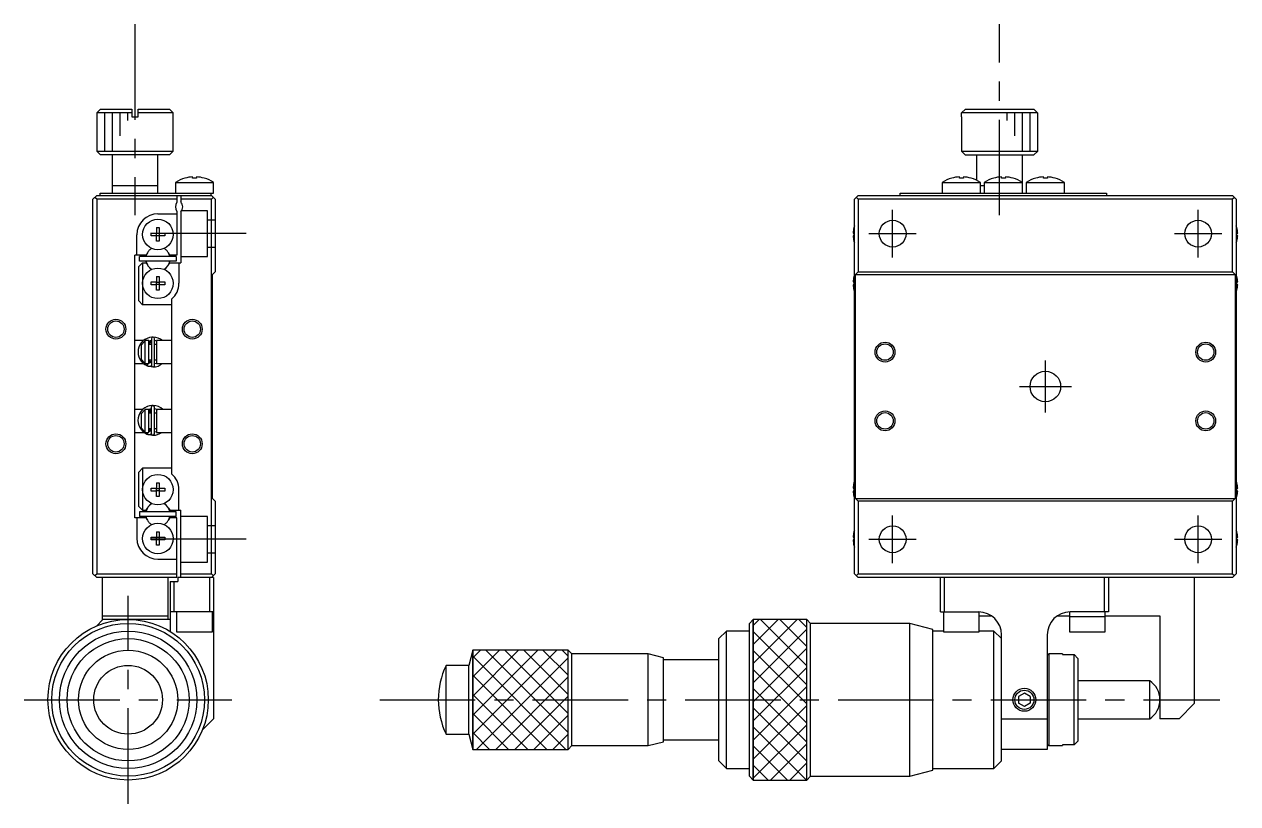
# Model space of a CAD drawing. Extents: x 5 to 400, y 5 to 228.
# Drawn here: x 241 to 400, y 81.9 to 183.9 of the extents above; entities that cross this region are included whole.
import ezdxf

# ---------------------------------------------------------------- set-up
doc = ezdxf.new("R2010")
doc.units = 0
doc.header["$LTSCALE"] = 10
doc.linetypes.add('CENTER', pattern=[2, 1.25, -0.25, 0.25, -0.25])
doc.linetypes.add('DASHED', pattern=[3.5, 2, -1.5])
doc.layers.get('0').update_dxf_attribs({"linetype": 'CONTINUOUS'})
doc.layers.add('CENTER', color=1, linetype='CENTER')

msp = doc.modelspace()

# ---------------------------------------------------------------- linework, layer by layer
at = {"color": 7, "linetype": 'CONTINUOUS'}
for p, q in [((251.04978, 172.801788), (250.54978, 172.301788)), ((255.14978, 172.301788), (250.54978, 172.301788)), ((250.54978, 172.301788), (250.54978, 167.301788)), ((251.04978, 172.801788), (255.14978, 172.801788)), ((255.14978, 172.801788), (255.14978, 171.801788)), ((255.14978, 171.801788), (255.94978, 171.801788)), ((255.94978, 172.801788), (260.04978, 172.801788)), ((255.94978, 171.801788), (255.94978, 172.801788)), ((260.54978, 172.301788), (255.94978, 172.301788)), ((260.54978, 172.301788), (260.04978, 172.801788)), ((260.54978, 167.301788), (260.54978, 172.301788)), ((363.771661, 171.801788), (363.787687, 171.801788)), ((363.771661, 171.801788), (363.771661, 167.301788)), ((363.787687, 172.301788), (364.289474, 172.801788)), ((363.787687, 171.801788), (363.787687, 172.301788)), ((373.755636, 172.301788), (363.787687, 172.301788)), ((364.289474, 172.801788), (373.253848, 172.801788)), ((373.253848, 172.801788), (373.755636, 172.301788)), ((373.755636, 172.301788), (373.755636, 171.801788)), ((373.755636, 171.801788), (373.771661, 171.801788)), ((373.771661, 167.301788), (373.771661, 171.801788)), ((250.54978, 167.301788), (260.54978, 167.301788)), ((250.54978, 167.301788), (251.04978, 166.801788)), ((260.04978, 166.801788), (260.54978, 167.301788)), ((363.771661, 167.301788), (373.771661, 167.301788)), ((363.771661, 167.301788), (364.271661, 166.801788)), ((373.271661, 166.801788), (373.771661, 167.301788)), ((260.04978, 166.801788), (251.04978, 166.801788)), ((252.54978, 166.801788), (252.54978, 161.801788)), ((258.54978, 161.801788), (258.54978, 166.801788)), ((364.271661, 166.801788), (373.271661, 166.801788)), ((365.771661, 166.801788), (365.771661, 163.482916)), ((371.771661, 161.801788), (371.771661, 166.801788)), ((262.09119, 163.764368), (262.087847, 163.771223)), ((263.08978, 163.764368), (263.08978, 163.93674)), ((263.60978, 163.764368), (263.08978, 163.764368)), ((263.60978, 163.93674), (263.60978, 163.764368)), ((264.611713, 163.771223), (264.608369, 163.764368)), ((362.513072, 163.764368), (362.509728, 163.771223)), ((363.511661, 163.764368), (363.511661, 163.93674)), ((364.031661, 163.764368), (363.511661, 163.764368)), ((364.031661, 163.93674), (364.031661, 163.764368)), ((365.033594, 163.771223), (365.030251, 163.764368)), ((368.013072, 163.764368), (368.009728, 163.771223)), ((369.011661, 163.764368), (369.011661, 163.93674)), ((369.531661, 163.764368), (369.011661, 163.764368)), ((369.531661, 163.93674), (369.531661, 163.764368)), ((370.533594, 163.771223), (370.530251, 163.764368)), ((373.513072, 163.764368), (373.509728, 163.771223)), ((374.511661, 163.764368), (374.511661, 163.93674)), ((375.031661, 163.764368), (374.511661, 163.764368)), ((375.031661, 163.93674), (375.031661, 163.764368)), ((376.033594, 163.771223), (376.030251, 163.764368)), ((252.54978, 162.801788), (258.54978, 162.801788)), ((260.84978, 163.193445), (265.84978, 163.193445)), ((260.84978, 163.193445), (260.84978, 161.801788)), ((265.84978, 161.801788), (265.84978, 163.193445)), ((361.271661, 163.193445), (361.271661, 161.801788)), ((361.271661, 163.193445), (366.271661, 163.193445)), ((366.271661, 161.801788), (366.271661, 163.193445)), ((366.271661, 162.801788), (366.771661, 162.801788)), ((366.771661, 163.193445), (366.771661, 161.801788)), ((366.771661, 163.193445), (371.771661, 163.193445)), ((372.271661, 163.193445), (372.271661, 161.801788)), ((372.271661, 163.193445), (377.271661, 163.193445)), ((377.271661, 161.801788), (377.271661, 163.193445)), ((250.54978, 161.501788), (250.04978, 161.001788)), ((250.04978, 112.001788), (250.04978, 161.001788)), ((250.54978, 161.001788), (250.29978, 161.251788)), ((250.54978, 161.501788), (265.54978, 161.501788)), ((261.04978, 161.001788), (250.54978, 161.001788)), ((250.54978, 161.001788), (250.54978, 112.001788)), ((250.99978, 161.501788), (250.99978, 161.801788)), ((250.99978, 161.801788), (265.84978, 161.801788)), ((261.04978, 161.501788), (261.04978, 160.601788)), ((261.54978, 161.501788), (261.54978, 160.663225)), ((265.54978, 161.001788), (261.54978, 161.001788)), ((265.49978, 161.801788), (265.49978, 161.501788)), ((266.04978, 161.001788), (265.54978, 161.501788)), ((265.79978, 161.251788), (265.54978, 161.001788)), ((265.54978, 112.001788), (265.54978, 161.001788)), ((266.04978, 161.001788), (266.04978, 151.501788)), ((350.271661, 161.501788), (349.771661, 161.001788)), ((349.771661, 112.001788), (349.771661, 161.001788)), ((350.271661, 161.001788), (350.021661, 161.251788)), ((350.271661, 161.501788), (399.271661, 161.501788)), ((350.271661, 161.001788), (350.271661, 151.501788)), ((399.271661, 161.001788), (350.271661, 161.001788)), ((355.771661, 161.501788), (355.771661, 161.801788)), ((355.771661, 161.801788), (382.771661, 161.801788)), ((382.771661, 161.801788), (382.771661, 161.501788)), ((399.771661, 161.001788), (399.271661, 161.501788)), ((399.521661, 161.251788), (399.271661, 161.001788)), ((399.271661, 151.501788), (399.271661, 161.001788)), ((399.771661, 161.001788), (399.771661, 112.001788)), ((258.54978, 159.101788), (261.04978, 159.101788)), ((261.04978, 159.401788), (261.04978, 153.701788)), ((261.54978, 159.34035), (261.54978, 152.701788)), ((255.79978, 153.701788), (255.79978, 156.351788)), ((257.663418, 156.221788), (257.663418, 156.581788)), ((257.663418, 156.581788), (258.36978, 156.581788)), ((258.36978, 156.221788), (257.663418, 156.221788)), ((258.36978, 157.288149), (258.72978, 157.288149)), ((258.36978, 157.288149), (258.36978, 156.581788)), ((258.380152, 156.571415), (258.36978, 156.581788)), ((258.380152, 156.23216), (258.36978, 156.221788)), ((258.36978, 155.515426), (258.36978, 156.221788)), ((258.380152, 156.571415), (258.719407, 156.571415)), ((258.380152, 156.23216), (258.380152, 156.571415)), ((258.719407, 156.23216), (258.380152, 156.23216)), ((258.719407, 156.571415), (258.72978, 156.581788)), ((258.719407, 156.571415), (258.719407, 156.23216)), ((258.719407, 156.23216), (258.72978, 156.221788)), ((258.72978, 157.288149), (258.72978, 156.581788)), ((258.72978, 156.581788), (259.436141, 156.581788)), ((258.72978, 156.221788), (258.72978, 155.515426)), ((259.436141, 156.221788), (258.72978, 156.221788)), ((259.436141, 156.581788), (259.436141, 156.221788)), ((349.581802, 156.581788), (349.70214, 156.581788)), ((349.70214, 156.221788), (349.581802, 156.221788)), ((349.697517, 157.290404), (349.70214, 157.288149)), ((349.70214, 156.581788), (349.70214, 156.221788)), ((399.841183, 157.288149), (399.845805, 157.290404)), ((399.841183, 156.581788), (399.96152, 156.581788)), ((399.841183, 156.221788), (399.841183, 156.581788)), ((399.96152, 156.221788), (399.841183, 156.221788)), ((258.72978, 155.515426), (258.36978, 155.515426)), ((349.70214, 155.515426), (349.697517, 155.513172)), ((399.845805, 155.513172), (399.841183, 155.515426)), ((257.005368, 153.701788), (255.54978, 153.701788)), ((255.54978, 119.301788), (255.54978, 153.701788)), ((256.04978, 152.201788), (256.54978, 152.701788)), ((260.94978, 153.501788), (256.14978, 153.501788)), ((256.14978, 152.901788), (256.14978, 153.501788)), ((260.94978, 152.901788), (256.14978, 152.901788)), ((256.54978, 152.701788), (257.005368, 152.701788)), ((256.54978, 152.701788), (256.54978, 147.201788)), ((257.174964, 153.995538), (257.005368, 153.701788)), ((257.005368, 152.701788), (257.174964, 152.408038)), ((260.094192, 153.701788), (259.924595, 153.995538)), ((259.924595, 152.408038), (260.094192, 152.701788)), ((261.04978, 153.701788), (260.094192, 153.701788)), ((260.094192, 152.701788), (261.54978, 152.701788)), ((260.94978, 153.501788), (260.94978, 152.901788)), ((261.29978, 152.701788), (261.29978, 150.001788)), ((256.04978, 147.701788), (256.04978, 152.201788)), ((265.69978, 151.151788), (266.04978, 151.501788)), ((265.69978, 121.851788), (265.69978, 151.151788)), ((349.921661, 151.151788), (350.271661, 151.501788)), ((349.921661, 121.851788), (349.921661, 151.151788)), ((349.921661, 151.151788), (399.621661, 151.151788)), ((350.271661, 151.501788), (399.271661, 151.501788)), ((399.271661, 151.501788), (399.621661, 151.151788)), ((399.621661, 151.151788), (399.621661, 121.851788)), ((257.663418, 149.821788), (257.663418, 150.181788)), ((257.663418, 150.181788), (258.36978, 150.181788)), ((258.36978, 149.821788), (257.663418, 149.821788)), ((258.36978, 150.888149), (258.72978, 150.888149)), ((258.36978, 150.888149), (258.36978, 150.181788)), ((258.380152, 150.171415), (258.36978, 150.181788)), ((258.380152, 149.83216), (258.36978, 149.821788)), ((258.36978, 149.115426), (258.36978, 149.821788)), ((258.380152, 150.171415), (258.719407, 150.171415)), ((258.380152, 149.83216), (258.380152, 150.171415)), ((258.719407, 149.83216), (258.380152, 149.83216)), ((258.719407, 150.171415), (258.72978, 150.181788)), ((258.719407, 150.171415), (258.719407, 149.83216)), ((258.719407, 149.83216), (258.72978, 149.821788)), ((258.72978, 150.888149), (258.72978, 150.181788)), ((258.72978, 150.181788), (259.436141, 150.181788)), ((258.72978, 149.821788), (258.72978, 149.115426)), ((259.436141, 149.821788), (258.72978, 149.821788)), ((259.436141, 150.181788), (259.436141, 149.821788)), ((349.581802, 150.181788), (349.70214, 150.181788)), ((349.70214, 149.821788), (349.581802, 149.821788)), ((349.697517, 150.890404), (349.70214, 150.888149)), ((349.70214, 150.181788), (349.70214, 149.821788)), ((399.841183, 150.888149), (399.845805, 150.890404)), ((399.841183, 150.181788), (399.96152, 150.181788)), ((399.841183, 149.821788), (399.841183, 150.181788)), ((399.96152, 149.821788), (399.841183, 149.821788)), ((258.72978, 149.115426), (258.36978, 149.115426)), ((260.34978, 147.922725), (260.34978, 125.08085)), ((349.70214, 149.115426), (349.697517, 149.113172)), ((399.845805, 149.113172), (399.841183, 149.115426)), ((256.54978, 147.201788), (256.04978, 147.701788)), ((260.34978, 147.201788), (256.54978, 147.201788)), ((256.64484, 142.501788), (255.54978, 142.501788)), ((256.34978, 141.918303), (256.84978, 142.447471)), ((256.34978, 141.918303), (256.34978, 140.085272)), ((257.34978, 142.501788), (256.84978, 142.501788)), ((256.84978, 142.501788), (256.84978, 139.501788)), ((257.183282, 142.822677), (257.130615, 142.80265)), ((257.3496, 142.460387), (257.697627, 142.547833)), ((257.349766, 142.453536), (257.359551, 142.455162)), ((257.34978, 139.501788), (257.34978, 142.501788)), ((257.697629, 142.001788), (257.34978, 142.001788)), ((257.359551, 142.455162), (257.374272, 142.456969)), ((257.374272, 142.456969), (257.38907, 142.458021)), ((257.38907, 142.458021), (257.403905, 142.458317)), ((257.403905, 142.458317), (257.418739, 142.457853)), ((257.418739, 142.457853), (257.433531, 142.456632)), ((257.433531, 142.456632), (257.448243, 142.454657)), ((257.448243, 142.454657), (257.462836, 142.451934)), ((257.462836, 142.451934), (257.477271, 142.44847)), ((257.477271, 142.44847), (257.491511, 142.444275)), ((257.491511, 142.444275), (257.505518, 142.439363)), ((257.505518, 142.439363), (257.519255, 142.433746)), ((257.519255, 142.433746), (257.532689, 142.427442)), ((257.532689, 142.427442), (257.545785, 142.420468)), ((257.545785, 142.420468), (257.558511, 142.412843)), ((257.54978, 142.001788), (257.54978, 142.418537)), ((257.558511, 142.412843), (257.570834, 142.40459)), ((257.570834, 142.40459), (257.582724, 142.395731)), ((257.582724, 142.395731), (257.594154, 142.38629)), ((257.594154, 142.38629), (257.605096, 142.376293)), ((257.605096, 142.376293), (257.615524, 142.365766)), ((257.615524, 142.365766), (257.625414, 142.354737)), ((257.625414, 142.354737), (257.634743, 142.343234)), ((257.634743, 142.343234), (257.643491, 142.331288)), ((257.643491, 142.331288), (257.651638, 142.318928)), ((257.651638, 142.318928), (257.659166, 142.306186)), ((257.659166, 142.306186), (257.666058, 142.293092)), ((257.666058, 142.293092), (257.6723, 142.279681)), ((257.6723, 142.279681), (257.677879, 142.265983)), ((257.677879, 142.265983), (257.682782, 142.252032)), ((257.682782, 142.252032), (257.687, 142.237862)), ((257.687, 142.237862), (257.690523, 142.223507)), ((257.690523, 142.223507), (257.693345, 142.209)), ((257.693345, 142.209), (257.69546, 142.194376)), ((257.69546, 142.194376), (257.696863, 142.179669)), ((257.696863, 142.179669), (257.697552, 142.164913)), ((257.697552, 142.164913), (257.697629, 142.158223)), ((257.697629, 142.759834), (257.697629, 139.259834)), ((257.87569, 142.958607), (257.775065, 142.954981)), ((258.097629, 139.259834), (258.097629, 142.759834)), ((258.34978, 142.001788), (258.097629, 142.001788)), ((258.097632, 142.547515), (258.349893, 142.493209)), ((260.34978, 142.501788), (258.34978, 142.501788)), ((258.34978, 142.501788), (258.34978, 139.501788)), ((256.84978, 139.556104), (256.34978, 140.085272)), ((257.34978, 140.001788), (257.697629, 140.001788)), ((257.54978, 139.601569), (257.54978, 140.001788)), ((257.697301, 139.847456), (257.696259, 139.832725)), ((257.697629, 139.861445), (257.697301, 139.847456)), ((258.097629, 140.001788), (258.34978, 140.001788)), ((255.54978, 139.501788), (256.66312, 139.501788)), ((256.84978, 139.501788), (257.34978, 139.501788)), ((257.121743, 139.221825), (257.19142, 139.450113)), ((257.127282, 139.23285), (257.127075, 139.227453)), ((257.127075, 139.227453), (257.127376, 139.223128)), ((257.127994, 139.239283), (257.127282, 139.23285)), ((257.127376, 139.223128), (257.12784, 139.220912)), ((257.12784, 139.220912), (257.130615, 139.217018)), ((257.129209, 139.246715), (257.127994, 139.239283)), ((257.130917, 139.255098), (257.129209, 139.246715)), ((257.130615, 139.217018), (257.161006, 139.204864)), ((257.133109, 139.264382), (257.130917, 139.255098)), ((257.135771, 139.274509), (257.133109, 139.264382)), ((257.138887, 139.285415), (257.135771, 139.274509)), ((257.142437, 139.297035), (257.138887, 139.285415)), ((257.1464, 139.309296), (257.142437, 139.297035)), ((257.15075, 139.322123), (257.1464, 139.309296)), ((257.155462, 139.335436), (257.15075, 139.322123)), ((257.160506, 139.349153), (257.155462, 139.335436)), ((257.165851, 139.36319), (257.160506, 139.349153)), ((257.161006, 139.204864), (257.193667, 139.193611)), ((257.171464, 139.377459), (257.165851, 139.36319)), ((257.17731, 139.391873), (257.171464, 139.377459)), ((257.183353, 139.406344), (257.17731, 139.391873)), ((257.182611, 139.196753), (257.870305, 139.061153)), ((257.189556, 139.42078), (257.183353, 139.406344)), ((257.19588, 139.435094), (257.189556, 139.42078)), ((257.19142, 139.450113), (257.216857, 139.501797)), ((257.193667, 139.193611), (257.226839, 139.184005)), ((257.202288, 139.449197), (257.19588, 139.435094)), ((257.208738, 139.463002), (257.202288, 139.449197)), ((257.215191, 139.476423), (257.208738, 139.463002)), ((257.221608, 139.489378), (257.215191, 139.476423)), ((257.227948, 139.501788), (257.221608, 139.489378)), ((257.226839, 139.184005), (257.260441, 139.176071)), ((257.260441, 139.176071), (257.294388, 139.169827)), ((257.294388, 139.169827), (257.328599, 139.165288)), ((257.328599, 139.165288), (257.362989, 139.162465)), ((257.353294, 139.565506), (257.349767, 139.566132)), ((257.367984, 139.563378), (257.353294, 139.565506)), ((257.362989, 139.162465), (257.397474, 139.161364)), ((257.382761, 139.562003), (257.367984, 139.563378)), ((257.397587, 139.561385), (257.382761, 139.562003)), ((257.397474, 139.161364), (257.431971, 139.161987)), ((257.412422, 139.561525), (257.397587, 139.561385)), ((257.427227, 139.562423), (257.412422, 139.561525)), ((257.441963, 139.564074), (257.427227, 139.562423)), ((257.431971, 139.161987), (257.466394, 139.164333)), ((257.456592, 139.566475), (257.441963, 139.564074)), ((257.471074, 139.569616), (257.456592, 139.566475)), ((257.466394, 139.164333), (257.500659, 139.168396)), ((257.485373, 139.573488), (257.471074, 139.569616)), ((257.499452, 139.57808), (257.485373, 139.573488)), ((257.513276, 139.583377), (257.499452, 139.57808)), ((257.500659, 139.168396), (257.534684, 139.174166)), ((257.526809, 139.589365), (257.513276, 139.583377)), ((257.540019, 139.596025), (257.526809, 139.589365)), ((257.534684, 139.174166), (257.568385, 139.181629)), ((257.552872, 139.603339), (257.540019, 139.596025)), ((257.565338, 139.611287), (257.552872, 139.603339)), ((257.577387, 139.619846), (257.565338, 139.611287)), ((257.568385, 139.181629), (257.601678, 139.190768)), ((257.588991, 139.628994), (257.577387, 139.619846)), ((257.600121, 139.638706), (257.588991, 139.628994)), ((257.610753, 139.648957), (257.600121, 139.638706)), ((257.601678, 139.190768), (257.634484, 139.20156)), ((257.620863, 139.65972), (257.610753, 139.648957)), ((257.630427, 139.670967), (257.620863, 139.65972)), ((257.639423, 139.682671), (257.630427, 139.670967)), ((257.634484, 139.20156), (257.666721, 139.213979)), ((257.647833, 139.694802), (257.639423, 139.682671)), ((257.655636, 139.70733), (257.647833, 139.694802)), ((257.662817, 139.720225), (257.655636, 139.70733)), ((257.669359, 139.733454), (257.662817, 139.720225)), ((257.666721, 139.213979), (257.698311, 139.227996)), ((257.675249, 139.746988), (257.669359, 139.733454)), ((257.680472, 139.760793), (257.675249, 139.746988)), ((257.685019, 139.774836), (257.680472, 139.760793)), ((257.688879, 139.789084), (257.685019, 139.774836)), ((257.692043, 139.803504), (257.688879, 139.789084)), ((257.694505, 139.818062), (257.692043, 139.803504)), ((257.696259, 139.832725), (257.694505, 139.818062)), ((257.698311, 139.227996), (257.700069, 139.228832)), ((258.349914, 139.526601), (258.097656, 139.471853)), ((258.34978, 139.501788), (260.34978, 139.501788)), ((256.567141, 133.501788), (255.54978, 133.501788)), ((257.482284, 133.501788), (256.84978, 133.501788)), ((256.84978, 133.501788), (256.84978, 130.501788)), ((257.120317, 133.859842), (257.067406, 133.836255)), ((257.172543, 133.880719), (257.119876, 133.860693)), ((257.296953, 133.501901), (257.344834, 133.520674)), ((257.300904, 133.501866), (257.349533, 133.513311)), ((257.344834, 133.520674), (257.686888, 133.605876)), ((257.349533, 133.513311), (257.363533, 133.515011)), ((257.34978, 130.501788), (257.34978, 133.501788)), ((257.363533, 133.515011), (257.378331, 133.516064)), ((257.378331, 133.516064), (257.393166, 133.516359)), ((257.393166, 133.516359), (257.408, 133.515896)), ((257.408, 133.515896), (257.422792, 133.514675)), ((257.422792, 133.514675), (257.437504, 133.5127)), ((257.437504, 133.5127), (257.452097, 133.509976)), ((257.452097, 133.509976), (257.466532, 133.506512)), ((257.466532, 133.506512), (257.480772, 133.502318)), ((257.480772, 133.502318), (257.494778, 133.497405)), ((257.494778, 133.497405), (257.508516, 133.491789)), ((257.508516, 133.491789), (257.52195, 133.485484)), ((257.68689, 133.817877), (257.68689, 130.317877)), ((257.864951, 134.01665), (257.764326, 134.013023)), ((258.08689, 130.317877), (258.08689, 133.817877)), ((258.086893, 133.605558), (258.382716, 133.537324)), ((260.34978, 133.501788), (258.34978, 133.501788)), ((258.34978, 133.501788), (258.34978, 130.501788)), ((258.382716, 133.537324), (258.477601, 133.501923)), ((256.34978, 132.918303), (256.84978, 133.447471)), ((256.34978, 132.918303), (256.34978, 131.085272)), ((257.68689, 133.001788), (257.34978, 133.001788)), ((257.52195, 133.485484), (257.535046, 133.47851)), ((257.535046, 133.47851), (257.547772, 133.470886)), ((257.547772, 133.470886), (257.560095, 133.462633)), ((257.54978, 133.001788), (257.54978, 133.469613)), ((257.560095, 133.462633), (257.571985, 133.453774)), ((257.571985, 133.453774), (257.583415, 133.444333)), ((257.583415, 133.444333), (257.594357, 133.434335)), ((257.594357, 133.434335), (257.604785, 133.423808)), ((257.604785, 133.423808), (257.614675, 133.412779)), ((257.614675, 133.412779), (257.624004, 133.401277)), ((257.624004, 133.401277), (257.632752, 133.38933)), ((257.632752, 133.38933), (257.640899, 133.37697)), ((257.640899, 133.37697), (257.648427, 133.364228)), ((257.648427, 133.364228), (257.655319, 133.351135)), ((257.655319, 133.351135), (257.661561, 133.337723)), ((257.661561, 133.337723), (257.66714, 133.324025)), ((257.66714, 133.324025), (257.672043, 133.310075)), ((257.672043, 133.310075), (257.676261, 133.295905)), ((257.676261, 133.295905), (257.679784, 133.281549)), ((257.679784, 133.281549), (257.682606, 133.267043)), ((257.682606, 133.267043), (257.684721, 133.252418)), ((257.684721, 133.252418), (257.686124, 133.237711)), ((257.686124, 133.237711), (257.686813, 133.222956)), ((257.686813, 133.222956), (257.68689, 133.216266)), ((258.34978, 133.001788), (258.08689, 133.001788)), ((255.54978, 130.501788), (256.728362, 130.501788)), ((256.84978, 130.556104), (256.34978, 131.085272)), ((256.84978, 130.501788), (257.34978, 130.501788)), ((257.111005, 130.279871), (257.177788, 130.501791)), ((257.119945, 130.312077), (257.118321, 130.303945)), ((257.122037, 130.321083), (257.119945, 130.312077)), ((257.124584, 130.33091), (257.122037, 130.321083)), ((257.127572, 130.3415), (257.124584, 130.33091)), ((257.130982, 130.352789), (257.127572, 130.3415)), ((257.134794, 130.36471), (257.130982, 130.352789)), ((257.138986, 130.377193), (257.134794, 130.36471)), ((257.143532, 130.390162), (257.138986, 130.377193)), ((257.148406, 130.403542), (257.143532, 130.390162)), ((257.153578, 130.417251), (257.148406, 130.403542)), ((257.159017, 130.431208), (257.153578, 130.417251)), ((257.164692, 130.445331), (257.159017, 130.431208)), ((257.170568, 130.459535), (257.164692, 130.445331)), ((257.176611, 130.473735), (257.170568, 130.459535)), ((257.182784, 130.487847), (257.176611, 130.473735)), ((257.18905, 130.501788), (257.182784, 130.487847)), ((257.357245, 130.62142), (257.349767, 130.622408)), ((257.34978, 131.001788), (257.68689, 131.001788)), ((257.372022, 130.620045), (257.357245, 130.62142)), ((257.386848, 130.619427), (257.372022, 130.620045)), ((257.401683, 130.619567), (257.386848, 130.619427)), ((257.416488, 130.620465), (257.401683, 130.619567)), ((257.431224, 130.622117), (257.416488, 130.620465)), ((257.445852, 130.624517), (257.431224, 130.622117)), ((257.460335, 130.627658), (257.445852, 130.624517)), ((257.474634, 130.631531), (257.460335, 130.627658)), ((257.488713, 130.636122), (257.474634, 130.631531)), ((257.502537, 130.64142), (257.488713, 130.636122)), ((257.51607, 130.647407), (257.502537, 130.64142)), ((257.52928, 130.654067), (257.51607, 130.647407)), ((257.542133, 130.661381), (257.52928, 130.654067)), ((257.554599, 130.669329), (257.542133, 130.661381)), ((257.54978, 130.66621), (257.54978, 131.001788)), ((257.566648, 130.677888), (257.554599, 130.669329)), ((257.578252, 130.687036), (257.566648, 130.677888)), ((257.589382, 130.696748), (257.578252, 130.687036)), ((257.600014, 130.706999), (257.589382, 130.696748)), ((257.610124, 130.717762), (257.600014, 130.706999)), ((257.619687, 130.72901), (257.610124, 130.717762)), ((257.628684, 130.740714), (257.619687, 130.72901)), ((257.637093, 130.752844), (257.628684, 130.740714)), ((257.644897, 130.765373), (257.637093, 130.752844)), ((257.652078, 130.778267), (257.644897, 130.765373)), ((257.65862, 130.791497), (257.652078, 130.778267)), ((257.664509, 130.80503), (257.65862, 130.791497)), ((257.669733, 130.818835), (257.664509, 130.80503)), ((257.67428, 130.832878), (257.669733, 130.818835)), ((257.67814, 130.847127), (257.67428, 130.832878)), ((257.681304, 130.861547), (257.67814, 130.847127)), ((257.683766, 130.876105), (257.681304, 130.861547)), ((257.68552, 130.890767), (257.683766, 130.876105)), ((257.686562, 130.905498), (257.68552, 130.890767)), ((257.68689, 130.919488), (257.686562, 130.905498)), ((258.08689, 131.001788), (258.34978, 131.001788)), ((258.349932, 130.587974), (258.086917, 130.529895)), ((258.34978, 130.501788), (260.34978, 130.501788)), ((257.116513, 130.290495), (257.116339, 130.285255)), ((257.116339, 130.285255), (257.116654, 130.281051)), ((257.117175, 130.296737), (257.116513, 130.290495)), ((257.116654, 130.281051), (257.117101, 130.278955)), ((257.117101, 130.278955), (257.119876, 130.275061)), ((257.118321, 130.303945), (257.117175, 130.296737)), ((257.119876, 130.275061), (257.150267, 130.262906)), ((257.150267, 130.262906), (257.182927, 130.251653)), ((257.171872, 130.254796), (257.859566, 130.119196)), ((257.182927, 130.251653), (257.2161, 130.242048)), ((257.2161, 130.242048), (257.249701, 130.234114)), ((257.249701, 130.234114), (257.283649, 130.22787)), ((257.283649, 130.22787), (257.31786, 130.223331)), ((257.31786, 130.223331), (257.35225, 130.220507)), ((257.35225, 130.220507), (257.386735, 130.219406)), ((257.386735, 130.219406), (257.421231, 130.220029)), ((257.421231, 130.220029), (257.455654, 130.222375)), ((257.455654, 130.222375), (257.48992, 130.226438)), ((257.48992, 130.226438), (257.523945, 130.232208)), ((257.523945, 130.232208), (257.557645, 130.239672)), ((257.557645, 130.239672), (257.590939, 130.24881)), ((257.590939, 130.24881), (257.623745, 130.259602)), ((257.623745, 130.259602), (257.655982, 130.272022)), ((257.655982, 130.272022), (257.687572, 130.286038)), ((257.687572, 130.286038), (257.68933, 130.286875)), ((256.04978, 125.301788), (256.54978, 125.801788)), ((260.34978, 125.801788), (256.54978, 125.801788)), ((256.54978, 125.801788), (256.54978, 120.301788)), ((256.04978, 120.801788), (256.04978, 125.301788)), ((257.663418, 122.821788), (257.663418, 123.181788)), ((257.663418, 123.181788), (258.36978, 123.181788)), ((258.36978, 122.821788), (257.663418, 122.821788)), ((258.36978, 123.888149), (258.72978, 123.888149)), ((258.36978, 123.888149), (258.36978, 123.181788)), ((258.380152, 123.171415), (258.36978, 123.181788)), ((258.380152, 122.83216), (258.36978, 122.821788)), ((258.36978, 122.115426), (258.36978, 122.821788)), ((258.380152, 123.171415), (258.719407, 123.171415)), ((258.380152, 122.83216), (258.380152, 123.171415)), ((258.719407, 122.83216), (258.380152, 122.83216)), ((258.719407, 123.171415), (258.72978, 123.181788)), ((258.719407, 123.171415), (258.719407, 122.83216)), ((258.719407, 122.83216), (258.72978, 122.821788)), ((258.72978, 123.888149), (258.72978, 123.181788)), ((258.72978, 123.181788), (259.436141, 123.181788)), ((258.72978, 122.821788), (258.72978, 122.115426)), ((259.436141, 122.821788), (258.72978, 122.821788)), ((259.436141, 123.181788), (259.436141, 122.821788)), ((261.29978, 120.301788), (261.29978, 123.001788)), ((349.581802, 123.181788), (349.70214, 123.181788)), ((349.70214, 122.821788), (349.581802, 122.821788)), ((349.697517, 123.890404), (349.70214, 123.888149)), ((349.70214, 123.181788), (349.70214, 122.821788)), ((399.841183, 123.888149), (399.845805, 123.890404)), ((399.841183, 123.181788), (399.96152, 123.181788)), ((399.841183, 122.821788), (399.841183, 123.181788)), ((399.96152, 122.821788), (399.841183, 122.821788)), ((256.54978, 120.301788), (256.04978, 120.801788)), ((258.72978, 122.115426), (258.36978, 122.115426)), ((266.04978, 121.501788), (265.69978, 121.851788)), ((266.04978, 121.501788), (266.04978, 112.001788)), ((349.70214, 122.115426), (349.697517, 122.113172)), ((350.271661, 121.501788), (349.921661, 121.851788)), ((349.921661, 121.851788), (399.621661, 121.851788)), ((350.271661, 121.501788), (350.271661, 112.001788)), ((399.271661, 121.501788), (350.271661, 121.501788)), ((399.621661, 121.851788), (399.271661, 121.501788)), ((399.271661, 112.001788), (399.271661, 121.501788)), ((399.845805, 122.113172), (399.841183, 122.115426)), ((257.005368, 119.301788), (255.54978, 119.301788)), ((255.79978, 119.301788), (255.79978, 116.651788)), ((256.14978, 120.101788), (256.14978, 119.501788)), ((260.94978, 120.101788), (256.14978, 120.101788)), ((260.94978, 119.501788), (256.14978, 119.501788)), ((256.54978, 120.301788), (257.005368, 120.301788)), ((257.005368, 120.301788), (257.174964, 120.595538)), ((257.174964, 119.008038), (257.005368, 119.301788)), ((259.924595, 120.595538), (260.094192, 120.301788)), ((260.094192, 119.301788), (259.924595, 119.008038)), ((260.094192, 120.301788), (261.54978, 120.301788)), ((261.04978, 119.301788), (260.094192, 119.301788)), ((260.94978, 119.501788), (260.94978, 120.101788)), ((261.04978, 111.501788), (261.04978, 119.301788)), ((261.54978, 111.501788), (261.54978, 120.301788)), ((257.663418, 116.421788), (257.663418, 116.781788)), ((257.663418, 116.781788), (258.36978, 116.781788)), ((258.36978, 116.421788), (257.663418, 116.421788)), ((258.36978, 117.488149), (258.72978, 117.488149)), ((258.36978, 117.488149), (258.36978, 116.781788)), ((258.380152, 116.771415), (258.36978, 116.781788)), ((258.380152, 116.43216), (258.36978, 116.421788)), ((258.36978, 115.715426), (258.36978, 116.421788)), ((258.380152, 116.771415), (258.719407, 116.771415)), ((258.380152, 116.43216), (258.380152, 116.771415)), ((258.719407, 116.43216), (258.380152, 116.43216)), ((258.719407, 116.771415), (258.72978, 116.781788)), ((258.719407, 116.771415), (258.719407, 116.43216)), ((258.719407, 116.43216), (258.72978, 116.421788)), ((258.72978, 117.488149), (258.72978, 116.781788)), ((258.72978, 116.781788), (259.436141, 116.781788)), ((258.72978, 116.421788), (258.72978, 115.715426)), ((259.436141, 116.421788), (258.72978, 116.421788)), ((259.436141, 116.781788), (259.436141, 116.421788)), ((349.581802, 116.781788), (349.70214, 116.781788)), ((349.70214, 116.421788), (349.581802, 116.421788)), ((349.697517, 117.490404), (349.70214, 117.488149)), ((349.70214, 116.781788), (349.70214, 116.421788)), ((399.841183, 117.488149), (399.845805, 117.490404)), ((399.841183, 116.781788), (399.96152, 116.781788)), ((399.841183, 116.421788), (399.841183, 116.781788)), ((399.96152, 116.421788), (399.841183, 116.421788)), ((258.72978, 115.715426), (258.36978, 115.715426)), ((349.70214, 115.715426), (349.697517, 115.713172)), ((399.845805, 115.713172), (399.841183, 115.715426)), ((258.54978, 113.901788), (261.04978, 113.901788)), ((250.54978, 111.501788), (250.04978, 112.001788)), ((250.29978, 111.751788), (250.54978, 112.001788)), ((250.54978, 112.001788), (261.04978, 112.001788)), ((261.04978, 111.501788), (250.54978, 111.501788)), ((251.24978, 111.501788), (251.24978, 105.901788)), ((259.84978, 111.501788), (259.84978, 106.001788)), ((261.14978, 111.501788), (261.14978, 111.001788)), ((265.84978, 111.501788), (261.14978, 111.501788)), ((261.54978, 112.001788), (265.54978, 112.001788)), ((265.34978, 107.001788), (265.34978, 111.501788)), ((265.54978, 112.001788), (265.79978, 111.751788)), ((266.04978, 112.001788), (265.54978, 111.501788)), ((265.84978, 111.501788), (265.84978, 93.001788)), ((349.771661, 112.001788), (350.271661, 111.501788)), ((350.021661, 111.751788), (350.271661, 112.001788)), ((350.271661, 112.001788), (399.271661, 112.001788)), ((399.271661, 111.501788), (350.271661, 111.501788)), ((361.021661, 107.001788), (361.021661, 111.501788)), ((361.521661, 111.501788), (361.521661, 107.001788)), ((382.521661, 107.001788), (382.521661, 111.501788)), ((383.021661, 111.501788), (383.021661, 107.001788)), ((394.271661, 111.501788), (394.271661, 95.001788)), ((399.271661, 112.001788), (399.521661, 111.751788)), ((399.271661, 111.501788), (399.771661, 112.001788)), ((260.14978, 111.001788), (260.14978, 104.446059)), ((260.14978, 111.001788), (261.14978, 111.001788)), ((260.64978, 111.001788), (260.64978, 107.001788)), ((251.24978, 106.501788), (259.84978, 106.501788)), ((265.84978, 107.001788), (260.14978, 107.001788)), ((260.99978, 107.001788), (260.99978, 104.401788)), ((265.69978, 104.401788), (265.69978, 107.001788)), ((361.021661, 107.001788), (366.021661, 107.001788)), ((361.421661, 107.001788), (361.421661, 104.401788)), ((366.121661, 104.401788), (366.121661, 107.00012)), ((366.121661, 106.501788), (367.679974, 106.501788)), ((376.363349, 106.501788), (377.921661, 106.501788)), ((377.921661, 107.00012), (377.921661, 104.401788)), ((383.021661, 107.001788), (378.021661, 107.001788)), ((382.621661, 104.401788), (382.621661, 107.001788)), ((382.621661, 106.501788), (389.771661, 106.501788)), ((389.771661, 106.501788), (389.771661, 93.001788)), ((251.34978, 106.001788), (250.49113, 105.143138)), ((260.14978, 106.001788), (251.34978, 106.001788)), ((336.521661, 106.001788), (336.021661, 105.501788)), ((336.021661, 85.501788), (336.021661, 105.501788)), ((343.521661, 106.001788), (336.521661, 106.001788)), ((336.521661, 85.001788), (336.521661, 106.001788)), ((343.521661, 106.001788), (336.521661, 106.001788)), ((336.521661, 106.001788), (336.521661, 85.001788)), ((344.021661, 105.501788), (343.521661, 106.001788)), ((343.521661, 85.001788), (343.521661, 106.001788)), ((343.521661, 85.001788), (343.521661, 106.001788)), ((357.021661, 105.501788), (344.021661, 105.501788)), ((344.021661, 85.501788), (344.021661, 105.501788)), ((360.021661, 104.701788), (357.021661, 105.501788)), ((357.021661, 85.501788), (357.021661, 105.501788)), ((377.921661, 106.401788), (382.621661, 106.401788)), ((260.99978, 104.401788), (265.69978, 104.401788)), ((333.021661, 104.501788), (332.021661, 103.501788)), ((332.021661, 87.501788), (332.021661, 103.501788)), ((336.021661, 104.501788), (333.021661, 104.501788)), ((333.021661, 86.501788), (333.021661, 104.501788)), ((360.021661, 86.301788), (360.021661, 104.701788)), ((361.421661, 104.501788), (360.021661, 104.501788)), ((361.421661, 104.401788), (366.121661, 104.401788)), ((368.021661, 104.501788), (366.121661, 104.501788)), ((369.021661, 103.501788), (368.021661, 104.501788)), ((368.021661, 86.501788), (368.021661, 104.501788)), ((369.021661, 87.501788), (369.021661, 104.001788)), ((375.021661, 104.001788), (375.021661, 89.001788)), ((377.921661, 104.401788), (382.621661, 104.401788)), ((299.771661, 102.001788), (299.271661, 100.001788)), ((312.271661, 102.001788), (299.771661, 102.001788)), ((299.771661, 89.001788), (299.771661, 102.001788)), ((312.271661, 102.001788), (299.771661, 102.001788)), ((299.771661, 102.001788), (299.771661, 89.001788)), ((312.771661, 101.501788), (312.271661, 102.001788)), ((312.271661, 89.001788), (312.271661, 102.001788)), ((312.271661, 89.001788), (312.271661, 102.001788)), ((322.771661, 101.501788), (312.771661, 101.501788)), ((312.771661, 89.501788), (312.771661, 101.501788)), ((324.771661, 101.001788), (322.771661, 101.501788)), ((322.771661, 89.501788), (322.771661, 101.501788)), ((324.771661, 90.001788), (324.771661, 101.001788)), ((332.021661, 100.751788), (324.771661, 100.751788)), ((375.221661, 101.501788), (375.021661, 101.301788)), ((375.221661, 101.501788), (375.221661, 89.501788)), ((377.021661, 101.501788), (375.221661, 101.501788)), ((377.021661, 101.501788), (377.021661, 101.417867)), ((377.021661, 101.417867), (378.521661, 101.417867)), ((378.521661, 89.585708), (378.521661, 101.417867)), ((378.521661, 101.417867), (379.021661, 100.910114)), ((379.021661, 100.910114), (379.021661, 90.093461)), ((299.271661, 100.001788), (296.284828, 100.001788)), ((296.284828, 91.001788), (296.284828, 100.001788)), ((299.271661, 91.001788), (299.271661, 100.001788)), ((388.429974, 98.001788), (379.021661, 98.001788)), ((388.429974, 93.001788), (388.429974, 98.001788)), ((372.021661, 96.367813), (371.271661, 95.9348)), ((371.271661, 95.9348), (371.271661, 95.068775)), ((372.771661, 95.9348), (372.021661, 96.367813)), ((372.771661, 95.9348), (372.771661, 95.068775)), ((372.021661, 94.635762), (371.271661, 95.068775)), ((372.771661, 95.068775), (372.021661, 94.635762)), ((392.271661, 93.001788), (394.271661, 95.001788)), ((264.36378, 91.515788), (265.84978, 93.001788)), ((369.021661, 93.001788), (375.021661, 93.001788)), ((379.021661, 93.001788), (388.429974, 93.001788)), ((392.271661, 93.001788), (389.771661, 93.001788)), ((296.284828, 91.001788), (299.271661, 91.001788)), ((299.271661, 91.001788), (299.771661, 89.001788)), ((299.771661, 89.001788), (312.271661, 89.001788)), ((299.771661, 89.001788), (312.271661, 89.001788)), ((312.271661, 89.001788), (312.771661, 89.501788)), ((312.771661, 89.501788), (322.771661, 89.501788)), ((322.771661, 89.501788), (324.771661, 90.001788)), ((324.771661, 90.251788), (332.021661, 90.251788)), ((375.021661, 89.001788), (369.021661, 89.001788)), ((375.021661, 89.701788), (375.221661, 89.501788)), ((375.221661, 89.501788), (377.021661, 89.501788)), ((377.021661, 89.585708), (377.021661, 89.501788)), ((378.521661, 89.585708), (377.021661, 89.585708)), ((379.021661, 90.093461), (378.521661, 89.585708)), ((332.021661, 87.501788), (333.021661, 86.501788)), ((368.021661, 86.501788), (369.021661, 87.501788)), ((333.021661, 86.501788), (336.021661, 86.501788)), ((357.021661, 85.501788), (360.021661, 86.301788)), ((360.021661, 86.501788), (368.021661, 86.501788)), ((336.021661, 85.501788), (336.521661, 85.001788)), ((336.521661, 85.001788), (343.521661, 85.001788)), ((336.521661, 85.001788), (343.521661, 85.001788)), ((343.521661, 85.001788), (344.021661, 85.501788)), ((344.021661, 85.501788), (357.021661, 85.501788))]:
    msp.add_line(p, q, dxfattribs=at)
at = {"color": 3, "linetype": 'CONTINUOUS'}
for p, q in [((251.54978, 172.301788), (251.54978, 167.301788)), ((252.54978, 172.301788), (252.54978, 167.301788)), ((253.54978, 172.301788), (253.54978, 169.301788)), ((254.54978, 172.301788), (254.54978, 171.301788)), ((369.771661, 171.301788), (369.771661, 172.301788)), ((370.771661, 169.301788), (370.771661, 172.301788)), ((371.771661, 167.301788), (371.771661, 172.301788)), ((372.771661, 167.301788), (372.771661, 172.301788)), ((336.521661, 105.236464), (337.286984, 106.001788)), ((336.521661, 102.736464), (339.786984, 106.001788)), ((336.521661, 100.236464), (342.286984, 106.001788)), ((337.479834, 106.001788), (343.521661, 99.95996)), ((339.979834, 106.001788), (343.521661, 102.45996)), ((342.479834, 106.001788), (343.521661, 104.95996)), ((336.521661, 97.736464), (343.521661, 104.736464)), ((336.521661, 104.45996), (343.521661, 97.45996)), ((299.771661, 100.986464), (300.786984, 102.001788)), ((299.771661, 98.486464), (303.286984, 102.001788)), ((299.771661, 95.986464), (305.786984, 102.001788)), ((299.771661, 93.486464), (308.286984, 102.001788)), ((299.771661, 90.986464), (310.786984, 102.001788)), ((301.479834, 102.001788), (312.271661, 91.20996)), ((303.979834, 102.001788), (312.271661, 93.70996)), ((306.479834, 102.001788), (312.271661, 96.20996)), ((308.979834, 102.001788), (312.271661, 98.70996)), ((311.479834, 102.001788), (312.271661, 101.20996)), ((336.521661, 95.236464), (343.521661, 102.236464)), ((336.521661, 101.95996), (343.521661, 94.95996)), ((299.771661, 101.20996), (311.979834, 89.001788)), ((300.286984, 89.001788), (312.271661, 100.986464)), ((299.771661, 98.70996), (309.479834, 89.001788)), ((336.521661, 92.736464), (343.521661, 99.736464)), ((336.521661, 99.45996), (343.521661, 92.45996)), ((302.786984, 89.001788), (312.271661, 98.486464)), ((336.521661, 90.236464), (343.521661, 97.236464)), ((336.521661, 96.95996), (343.521661, 89.95996)), ((299.771661, 96.20996), (306.979834, 89.001788)), ((305.286984, 89.001788), (312.271661, 95.986464)), ((336.521661, 87.736464), (343.521661, 94.736464)), ((336.521661, 94.45996), (343.521661, 87.45996)), ((299.771661, 93.70996), (304.479834, 89.001788)), ((307.786984, 89.001788), (312.271661, 93.486464)), ((336.521661, 85.236464), (343.521661, 92.236464)), ((299.771661, 91.20996), (301.979834, 89.001788)), ((310.286984, 89.001788), (312.271661, 90.986464)), ((336.521661, 91.95996), (343.479834, 85.001788)), ((336.521661, 89.45996), (340.979834, 85.001788)), ((338.786984, 85.001788), (343.521661, 89.736464)), ((336.521661, 86.95996), (338.479834, 85.001788)), ((341.286984, 85.001788), (343.521661, 87.236464))]:
    msp.add_line(p, q, dxfattribs=at)
at = {"color": 3, "linetype": 'DASHED'}
for p, q in [((265.04978, 159.501788), (261.66551, 159.501788)), ((265.04978, 153.501788), (265.04978, 159.501788)), ((266.04978, 158.251788), (265.04978, 158.251788)), ((265.04978, 154.751788), (266.04978, 154.751788)), ((261.54978, 153.501788), (265.04978, 153.501788)), ((265.04978, 119.501788), (261.54978, 119.501788)), ((265.04978, 113.501788), (265.04978, 119.501788)), ((266.04978, 118.251788), (265.04978, 118.251788)), ((265.04978, 114.751788), (266.04978, 114.751788)), ((261.54978, 113.501788), (265.04978, 113.501788))]:
    msp.add_line(p, q, dxfattribs=at)
at = {"color": 7, "linetype": 'CONTINUOUS'}
for centre, radius in [((258.54978, 156.401788), 2), ((354.771661, 156.501788), 1.75), ((394.771661, 156.501788), 1.75), ((258.54978, 150.001788), 2), ((253.04978, 144.001788), 1.075), ((263.04978, 144.001788), 1.075), ((353.771661, 141.001788), 1.075), ((395.771661, 141.001788), 1.075), ((374.771661, 136.501788), 2), ((353.771661, 132.001788), 1.075), ((395.771661, 132.001788), 1.075), ((253.04978, 129.001788), 1.075), ((263.04978, 129.001788), 1.075), ((258.54978, 123.001788), 2), ((258.54978, 116.601788), 2), ((354.771661, 116.501788), 1.75), ((394.771661, 116.501788), 1.75), ((254.64978, 95.501788), 10.5), ((254.64978, 95.501788), 10), ((254.64978, 95.501788), 9), ((254.64978, 95.501788), 8), ((254.64978, 95.501788), 6.5), ((254.64978, 95.501788), 4.5), ((372.021661, 95.501788), 1.25)]:
    msp.add_circle(centre, radius, dxfattribs=at)
at = {"color": 3, "linetype": 'CONTINUOUS'}
for centre, radius in [((253.04978, 144.001788), 1.3), ((263.04978, 144.001788), 1.3), ((353.771661, 141.001788), 1.3), ((395.771661, 141.001788), 1.3), ((353.771661, 132.001788), 1.3), ((395.771661, 132.001788), 1.3), ((253.04978, 129.001788), 1.3), ((263.04978, 129.001788), 1.3), ((372.021661, 95.501788), 1.5)]:
    msp.add_circle(centre, radius, dxfattribs=at)
at = {"color": 7, "linetype": 'CONTINUOUS'}
for centre, radius, start, end in [((263.34978, 159.451788), 4.5, 106.285843, 123.748989), ((263.34978, 159.451788), 4.492483, 93.317816, 106.26943), ((263.34978, 159.451788), 4.492483, 73.73057, 86.682184), ((263.34978, 159.451788), 4.5, 56.251011, 73.714157), ((363.771661, 159.451788), 4.5, 106.285843, 123.748989), ((363.771661, 159.451788), 4.492483, 93.317816, 106.26943), ((363.771661, 159.451788), 4.492483, 73.73057, 86.682184), ((363.771661, 159.451788), 4.5, 56.251011, 73.714157), ((369.271661, 159.451788), 4.5, 106.285843, 123.748989), ((369.271661, 159.451788), 4.492483, 93.317816, 106.26943), ((369.271661, 159.451788), 4.492483, 73.73057, 86.682184), ((369.271661, 159.451788), 4.5, 56.251011, 73.714157), ((374.771661, 159.451788), 4.5, 106.285843, 123.748989), ((374.771661, 159.451788), 4.492483, 93.317816, 106.26943), ((374.771661, 159.451788), 4.492483, 73.73057, 86.682184), ((374.771661, 159.451788), 4.5, 56.251011, 73.714157), ((261.84978, 160.001788), 1, 143.130102, 216.869898), ((260.79978, 160.001788), 1, 318.590378, 41.409622), ((258.54978, 156.351788), 2.75, 90, 180), ((352.771661, 156.401788), 3.2, 159.635865, 163.877467), ((396.771661, 156.401788), 3.2, 16.122533, 20.364135), ((352.771661, 156.401788), 3.194933, 163.893288, 176.770291), ((352.771661, 156.401788), 3.194933, 183.229709, 196.106712), ((396.771661, 156.401788), 3.194933, 3.229709, 16.106712), ((396.771661, 156.401788), 3.194933, 343.893288, 356.770291), ((258.54978, 153.201788), 1.5875, 135, 150), ((258.66478, 153.086978), 1.75, 121.886504, 135.004406), ((258.54978, 153.201787), 1.5875, 120.433182, 134.999974), ((258.54978, 153.201787), 1.5875, 45.000026, 59.566818), ((258.43478, 153.086978), 1.75, 44.995594, 58.113496), ((258.54978, 153.201788), 1.5875, 30, 45), ((352.771661, 156.401788), 3.2, 196.122533, 200.364135), ((396.771661, 156.401788), 3.2, 339.635865, 343.877467), ((258.54978, 153.201787), 1.5875, 150, 169.10691), ((258.54978, 153.201787), 1.5875, 190.893016, 239.566737), ((258.54978, 153.201787), 1.5875, 300.433263, 349.106984), ((258.54978, 153.201787), 1.5875, 10.89309, 30), ((258.66478, 153.316597), 1.75, 224.995594, 238.113496), ((258.43478, 153.316597), 1.75, 301.886504, 315.004406), ((352.771661, 150.001788), 3.2, 159.635865, 163.877467), ((396.771661, 150.001788), 3.2, 16.122533, 20.364135), ((258.54978, 150.001788), 2.75, 310.885193, 0), ((352.771661, 150.001788), 3.194933, 163.893288, 176.770291), ((352.771661, 150.001788), 3.194933, 183.229709, 196.106712), ((396.771661, 150.001788), 3.194933, 3.229709, 16.106712), ((396.771661, 150.001788), 3.194933, 343.893288, 356.770291), ((352.771661, 150.001788), 3.2, 196.122533, 200.364135), ((396.771661, 150.001788), 3.2, 339.635865, 343.877467), ((257.898097, 141.009733), 1.949135, 93.61900351, 246.81936875), ((257.897629, 142.759834), 0.2, 0, 180), ((257.897866, 141.011348), 1.947318, 49.957352, 89.186904), ((257.897629, 139.259834), 0.2, 180, 0), ((257.89571, 141.015217), 1.954341, 270.753242, 309.236663), ((257.887358, 132.067775), 1.949135, 93.61900351, 246.81936875), ((257.88689, 133.817877), 0.2, 0, 180), ((257.88705, 132.068902), 1.947808, 47.380449, 89.184842), ((257.88689, 130.317877), 0.2, 180, 0), ((257.884598, 132.075194), 1.95628, 270.763408, 306.440289), ((258.54978, 123.001788), 2.75, 0, 49.114807), ((352.771661, 123.001788), 3.2, 159.635865, 163.877467), ((396.771661, 123.001788), 3.2, 16.122533, 20.364135), ((352.771661, 123.001788), 3.194933, 163.893288, 176.770291), ((352.771661, 123.001788), 3.194933, 183.229709, 196.106712), ((396.771661, 123.001788), 3.194933, 3.229709, 16.106712), ((396.771661, 123.001788), 3.194933, 343.893288, 356.770291), ((258.54978, 119.801789), 1.5875, 120.433263, 169.106984), ((258.66478, 119.686978), 1.75, 121.886504, 135.004406), ((258.54978, 119.801789), 1.5875, 10.893016, 59.566737), ((258.43478, 119.686978), 1.75, 44.995594, 58.113496), ((352.771661, 123.001788), 3.2, 196.122533, 200.364135), ((396.771661, 123.001788), 3.2, 339.635865, 343.877467), ((258.54978, 119.801789), 1.5875, 190.89309, 210), ((258.54978, 119.801789), 1.5875, 329.999969, 349.10691), ((258.54978, 119.801788), 1.5875, 210, 225), ((258.54978, 119.801789), 1.5875, 225.000026, 239.566818), ((258.66478, 119.916597), 1.75, 224.995594, 238.113496), ((258.54978, 119.801789), 1.5875, 300.433182, 314.999974), ((258.43478, 119.916597), 1.75, 301.886504, 315.004406), ((258.54978, 119.801788), 1.5875, 315, 330), ((352.771661, 116.601788), 3.2, 159.635865, 163.877467), ((396.771661, 116.601788), 3.2, 16.122533, 20.364135), ((258.54978, 116.651788), 2.75, 180, 270), ((352.771661, 116.601788), 3.194933, 163.893288, 176.770291), ((352.771661, 116.601788), 3.194933, 183.229709, 196.106712), ((396.771661, 116.601788), 3.194933, 3.229709, 16.106712), ((396.771661, 116.601788), 3.194933, 343.893288, 356.770291), ((352.771661, 116.601788), 3.2, 196.122533, 200.364135), ((396.771661, 116.601788), 3.2, 339.635865, 343.877467), ((366.021661, 104.001788), 3, 0, 90), ((378.021661, 104.001788), 3, 90, 180), ((305.771661, 95.501788), 10.5, 154.623066, 205.376934), ((386.771661, 95.501788), 3, 303.55731, 56.44269)]:
    msp.add_arc(centre, radius, start, end, dxfattribs=at)
at = {"layer": 'CENTER', "color": 1, "linetype": 'CENTER'}
for p, q in [((255.54978, 183.901788), (255.54978, 158.901788)), ((368.771661, 158.901788), (368.771661, 183.901788)), ((354.771661, 153.401788), (354.771661, 159.601788)), ((394.771661, 153.401788), (394.771661, 159.601788)), ((270.09978, 156.501788), (255.09978, 156.501788)), ((351.671661, 156.501788), (357.871661, 156.501788)), ((391.671661, 156.501788), (397.871661, 156.501788)), ((374.771661, 133.101788), (374.771661, 139.901788)), ((371.371661, 136.501788), (378.171661, 136.501788)), ((354.771661, 113.401788), (354.771661, 119.601788)), ((394.771661, 113.401788), (394.771661, 119.601788)), ((270.09978, 116.501788), (255.09978, 116.501788)), ((351.671661, 116.501788), (357.871661, 116.501788)), ((391.671661, 116.501788), (397.871661, 116.501788)), ((254.64978, 81.901788), (254.64978, 109.101788)), ((241.04978, 95.501788), (268.24978, 95.501788)), ((287.616591, 95.501788), (397.616591, 95.501788))]:
    msp.add_line(p, q, dxfattribs=at)

doc.saveas('drawing.dxf')
